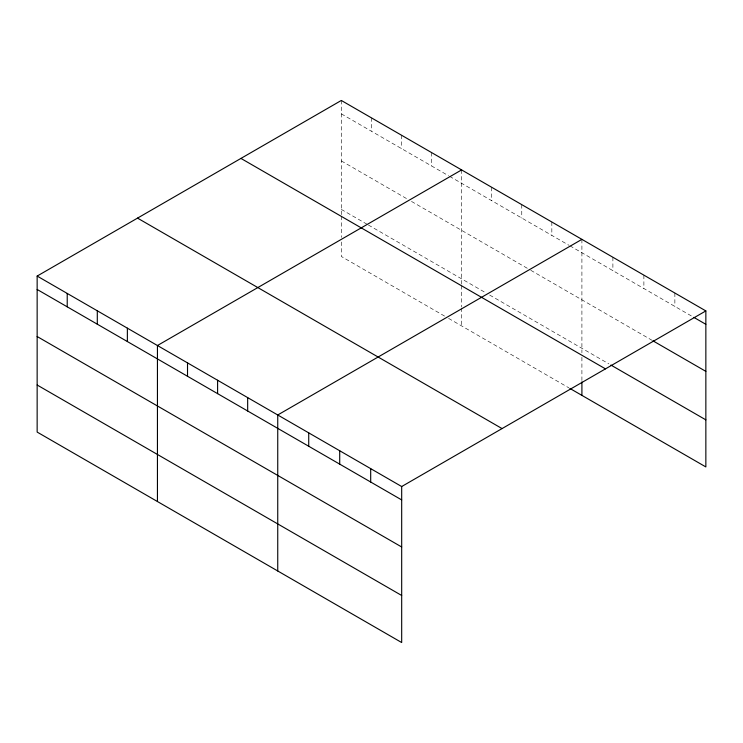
<?xml version="1.0" encoding="UTF-8"?>
<svg xmlns="http://www.w3.org/2000/svg" width="743" height="743" viewBox="0 0 743 743"><rect width="100%" height="100%" fill="white"/><g stroke="black" fill="none" stroke-linecap="round" stroke-linejoin="round"><path stroke-width="0.56" stroke-dasharray="3.71 2.79" d="M341.316 113.846L448.586 175.775M449.589 176.351L568.878 245.227M569.881 245.803L692.857 316.806M341.316 160.915L407.48 199.115M411.492 201.427L529.778 269.718M530.781 270.303L651.88 340.21M341.316 209.405L367.386 224.451M368.389 225.027L485.671 292.742M489.683 295.064L608.898 363.884M444.574 316.081L341.316 256.465L341.316 241.902M448.586 318.394L568.878 387.846M674.867 293.03L674.867 306.422M643.884 275.142L643.884 288.535M612.891 257.254L612.891 270.638M581.908 239.367L581.908 352.786M581.908 357.272L581.908 380.806M551.835 221.999L551.835 235.392M521.762 204.641L521.762 218.024M491.69 187.273L491.69 200.666M461.617 169.915L461.617 284.458M461.617 285.581L461.617 306.868M461.617 307.992L461.617 325.917M431.544 152.547L431.544 165.94M401.471 135.189L401.471 148.572M371.398 117.821L371.398 131.214M341.316 100.463L341.316 215.006M341.316 216.129L341.316 237.416"/><path stroke-width="1.11" d="M37.15 276.071L401.684 486.535L401.684 642.537L37.15 432.082L37.15 276.071L341.316 100.463L705.85 310.918L705.85 466.929L569.881 388.431M461.617 169.915L157.442 345.523L157.442 501.534M581.908 239.367L277.743 414.975L277.743 570.986M401.684 486.535L705.85 310.918M693.86 317.382L705.85 324.31M652.874 340.786L705.85 371.37M610.895 365.045L705.85 419.86M240.946 158.417L605.471 368.872M137.529 218.117L502.054 428.581M37.15 289.464L401.684 499.918M37.15 336.523L401.684 546.987M37.15 385.013L401.684 595.477M581.908 381.921L581.908 395.369M370.692 468.638L370.692 482.031M339.709 450.75L339.709 464.143M308.726 432.863L308.726 446.255M247.67 397.616L247.67 411M217.597 380.249L217.597 393.641M187.515 362.89L187.515 376.274M127.369 328.165L127.369 341.548M97.296 310.797L97.296 324.189M67.223 293.439L67.223 306.822"/></g></svg>
